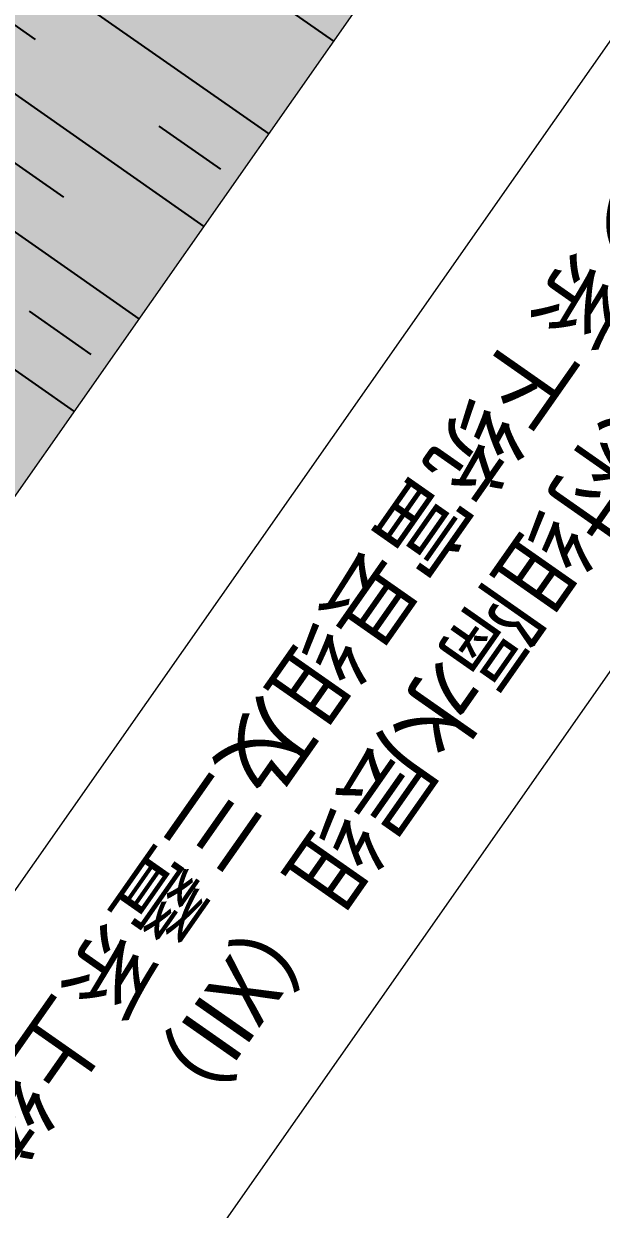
# Model space of a CAD drawing. Header units: inches. Extents: x 36473197 to 36486087, y 3899343 to 3911260.
# Drawn here: x 36473775.6 to 36473813.9, y 3905815.7 to 3905894.3 of the extents above; entities that cross this region are included whole.
import ezdxf

# ---------------------------------------------------------------- set-up
doc = ezdxf.new("R2010")
doc.units = ezdxf.units.IN
doc.header["$MEASUREMENT"] = 0
doc.layers.get('0').update_dxf_attribs({"lineweight": 0})
for name, color, linetype, lineweight in [('填充层段', 7, 'Continuous', 0), ('填充岩性', 7, 'Continuous', 0), ('综合柱状', 7, 'Continuous', 0)]:
    doc.layers.add(name, color=color, linetype=linetype, lineweight=lineweight)
doc.styles.add('@Batang', font='simfang.ttf')

msp = doc.modelspace()

# ---------------------------------------------------------------- hatches: boundary and pattern name
at = {"layer": '填充层段', "true_color": 0xf5e8d3}
msp.add_hatch(color=254, dxfattribs=at).paths.add_polyline_path([(36473805.958, 3905907.173), (36473769.097, 3905932.985), (36473737.779, 3905888.26), (36473711.967, 3905851.398), (36473748.829, 3905825.587), (36473774.64, 3905862.448)], flags=17)
at = {"layer": '填充岩性', "lineweight": 25}
h = msp.add_hatch(dxfattribs=at)
h.set_pattern_fill('泥岩_1', color=256, scale=2500, angle=-35.00092, style=0, pattern_type=2)
h.set_pattern_definition([(145, (36473734.604, 3905885.905), (-8.6038, -12.2871), [5, -10]), (325, (36473740.954, 3905890.614), (8.6038, 12.287), [5, -10]), (325, (36473731.635, 3905892.561), (8.6038, 12.2871), []), (325, (36473727.334, 3905886.418), (8.6038, 12.2871), [])])
h.paths.add_polyline_path([(36473737.779, 3905888.26), (36473774.64, 3905862.448), (36473805.958, 3905907.173), (36473769.097, 3905932.985)], flags=17)

# ---------------------------------------------------------------- linework, layer by layer
at = {"lineweight": 15}
for p, q in [((36474692.086, 3907146.501), (36473761.116, 3905816.983)), ((36473805.958, 3905907.173), (36473774.64, 3905862.448))]:
    msp.add_line(p, q, dxfattribs=at)
at = {"lineweight": 15, "flags": 128}
msp.add_lwpolyline([(36474728.284, 3907156.353), (36473780.775, 3905803.217)], dxfattribs=at)

# ---------------------------------------------------------------- texts
at = {"layer": '综合柱状', "style": '@Batang'}
for s, p in [('侏罗系下统富县组及三叠系上统', (36473819.313, 3905889.449)), ('胡家村组隔水层组（Ⅻ）', (36473820.467, 3905877.149))]:
    msp.add_text(s, height=4.42434, rotation=234.99908, dxfattribs=at).set_placement(p)

doc.saveas('drawing.dxf')
